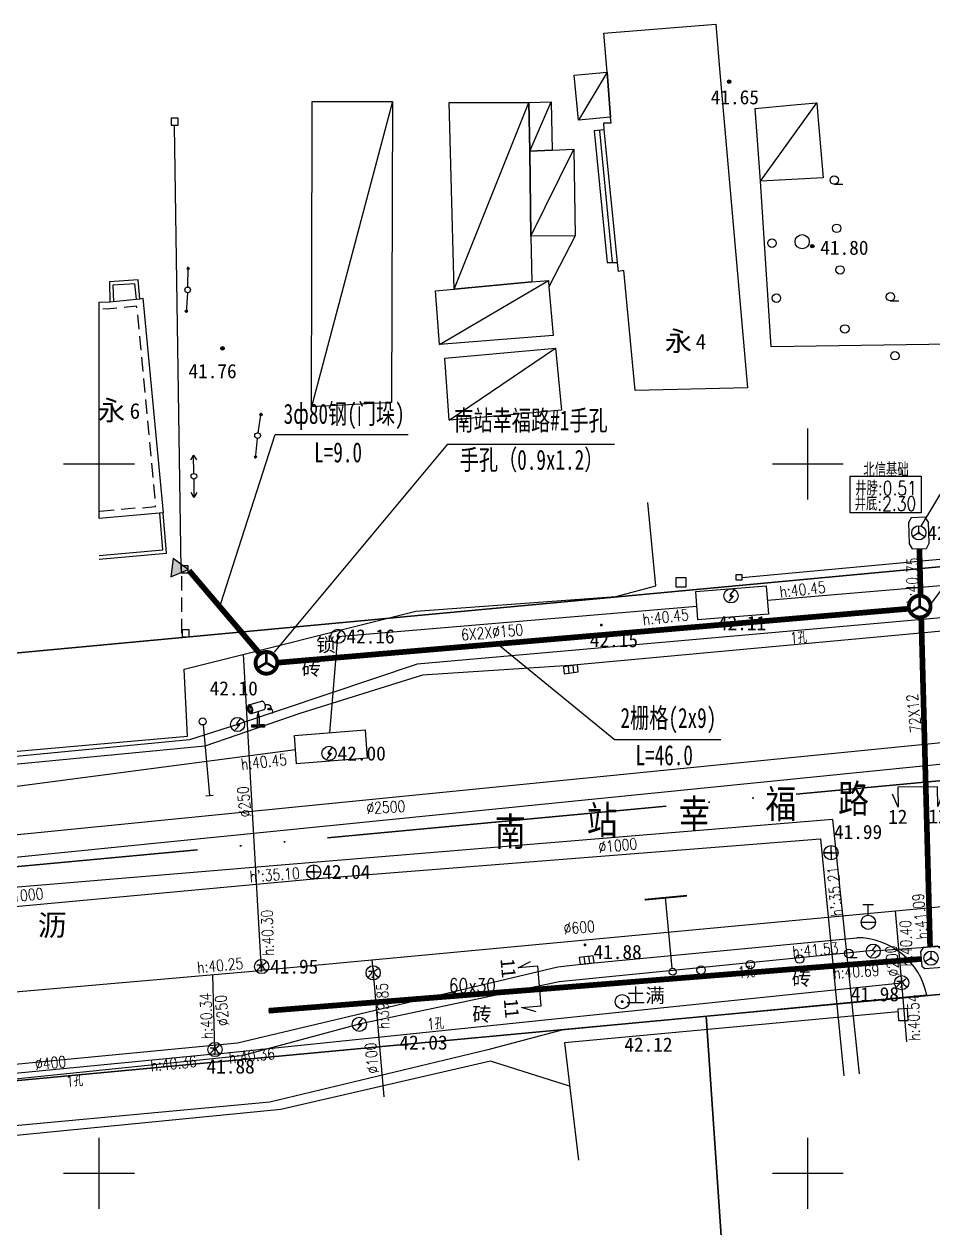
# Model space of a CAD drawing. Extents: x 501830 to 502977, y 299930 to 300245.
# Drawn here: x 501994.7 to 502058.8, y 300046.1 to 300131 of the extents above; entities that cross this region are included whole.
import ezdxf
from ezdxf.enums import TextEntityAlignment as Align
from ezdxf.lldxf.tags import DXFTag

# ---------------------------------------------------------------- set-up
doc = ezdxf.new("R2010")
doc.units = 0
for name, pattern in [('2312', [0.3, 0.2, -0.1]), ('24009', [0.3, 0.2, -0.1]), ('ACAD_ISO05W100', [33, 24, -3, 0, -3, 0, -3])]:
    doc.linetypes.add(name, pattern=pattern)
for name, color, linetype in [('BJ02', 7, 'Continuous'), ('BJ03', 7, 'Continuous'), ('BJ04', 7, 'Continuous'), ('BJ05', 7, 'Continuous'), ('BJ08', 7, 'Continuous'), ('BJ09', 7, 'Continuous'), ('BJ10', 7, 'Continuous'), ('BJ11', 7, 'Continuous'), ('TK', 7, 'Continuous'), ('上水井', 4, 'Continuous'), ('上水注记', 4, 'Continuous'), ('上水管线', 4, 'Continuous'), ('上水高程表', 4, 'Continuous'), ('信息管道', 13, 'Continuous'), ('新建北信', 13, 'Continuous'), ('新建北信--引上三角', 6, 'Continuous'), ('新建北信--引上标注', 1, 'Continuous'), ('污水井', 247, 'Continuous'), ('污水注记', 247, 'Continuous'), ('污水管线', 247, 'Continuous'), ('污水高程表', 247, 'Continuous'), ('电信井', 3, 'Continuous'), ('电信井（北信基础）', 3, 'Continuous'), ('电信断面图及编号', 3, 'Continuous'), ('电信注记', 3, 'Continuous'), ('电信管线', 3, 'Continuous'), ('电信高程表', 3, 'Continuous'), ('电力井', 1, 'Continuous'), ('电力注记', 1, 'Continuous'), ('电力管线', 1, 'Continuous'), ('电力高程表', 1, 'Continuous'), ('雨水注记', 34, 'Continuous'), ('雨水管线', 34, 'Continuous'), ('雨蓖子', 34, 'Continuous')]:
    doc.layers.add(name, color=color, linetype=linetype)
doc.layers.add('道路红线', color=11, linetype='Continuous', lineweight=30)
doc.styles.add('HZ', font='simplex.shx', dxfattribs={"bigfont": 'hztxt'})
doc.styles.add('HZTXT', font='romans', dxfattribs={"width": 0.7, "height": 4, "bigfont": 'HZTXT'})
doc.styles.get("Standard").update_dxf_attribs({"font": 'SIMFANG.TTF'})
doc.styles.add('粗等线', font='SIMHEI.TTF')
doc.linetypes.add('245', pattern='A,1e-05,-0.05,[133,bjxx.shx,S=0.05,R=0,X=-0.05,Y=0],-0.05,0.45,[135,bjxx.shx,S=0.05,R=0,X=0,Y=0],0.45', length=1.00001)
tags = doc.linetypes.add('DL', pattern='A,15,-4.925,[130,ltypeshp.shx,S=0.5,R=330,X=-0.15,Y=0.433],0,[130,ltypeshp.shx,S=0.4,R=90,X=0,Y=0],-0.15,[130,ltypeshp.shx,S=0.5,R=150,X=0,Y=-0.433],-4.925,15', length=40).pattern_tags.tags
tags[32:33] = [DXFTag(74, 4), DXFTag(75, 0), DXFTag(340, '0'), DXFTag(46, 1.0), DXFTag(50, 0.0), DXFTag(44, 0.0), DXFTag(45, 0.0)]
tags[30:31] = [DXFTag(74, 4), DXFTag(75, 0), DXFTag(340, '0'), DXFTag(46, 1.0), DXFTag(50, 0.0), DXFTag(44, 0.0), DXFTag(45, 0.0)]
tags[4:5] = [DXFTag(74, 4), DXFTag(75, 0), DXFTag(340, '0'), DXFTag(46, 1.0), DXFTag(50, 0.0), DXFTag(44, 0.0), DXFTag(45, 0.0)]
tags = doc.linetypes.add('DX', pattern='A,15,-5,[130,ltypeshp.shx,S=1,R=330,X=0,Y=0],-5,15', length=40).pattern_tags.tags
tags[16:17] = [DXFTag(74, 4), DXFTag(75, 0), DXFTag(340, '0'), DXFTag(46, 1.0), DXFTag(50, 0.0), DXFTag(44, 0.0), DXFTag(45, 0.0)]
tags[14:15] = [DXFTag(74, 4), DXFTag(75, 0), DXFTag(340, '0'), DXFTag(46, 1.0), DXFTag(50, 0.0), DXFTag(44, 0.0), DXFTag(45, 0.0)]
tags[4:5] = [DXFTag(74, 4), DXFTag(75, 0), DXFTag(340, '0'), DXFTag(46, 1.0), DXFTag(50, 0.0), DXFTag(44, 0.0), DXFTag(45, 0.0)]
tags = doc.linetypes.add('SS', pattern='A,15,-1.9,[130,ltypeshp.shx,S=1,R=330,X=0,Y=0],-1.2,[130,ltypeshp.shx,S=1,R=330,X=0,Y=0],-1.9,15', length=35).pattern_tags.tags
tags[24:25] = [DXFTag(74, 4), DXFTag(75, 0), DXFTag(340, '0'), DXFTag(46, 1.0), DXFTag(50, 0.0), DXFTag(44, 0.0), DXFTag(45, 0.0)]
tags[22:23] = [DXFTag(74, 4), DXFTag(75, 0), DXFTag(340, '0'), DXFTag(46, 1.0), DXFTag(50, 0.0), DXFTag(44, 0.0), DXFTag(45, 0.0)]
tags[4:5] = [DXFTag(74, 4), DXFTag(75, 0), DXFTag(340, '0'), DXFTag(46, 1.0), DXFTag(50, 0.0), DXFTag(44, 0.0), DXFTag(45, 0.0)]

# ---------------------------------------------------------------- blocks, each defined once
blk = doc.blocks.new('23701')
blk.add_lwpolyline([(0, 0), (1, 0), (1, 1), (0, 1)], close=True)
blk = doc.blocks.new('236')
blk.add_lwpolyline([(-0.5, -0.5), (0.5, -0.5), (0.5, 0.5), (-0.5, 0.5)], close=True)
blk = doc.blocks.new('831')
for radius in [0.25, 0.15, 0.05]:
    blk.add_circle((0, 0), radius)
blk = doc.blocks.new('582')
blk.add_circle((0, 0), 1)
blk = doc.blocks.new('9371')
blk.add_circle((0, 0), 0.6)
blk = doc.blocks.new('9372')
blk.add_line((-0.01, -0.59), (1.19, -0.59))
blk.add_circle((0, 0), 0.6)
blk = doc.blocks.new('GC200')
at = {"linetype": 'Continuous', "const_width": 0.2, "flags": 128}
blk.add_lwpolyline([(-0.1, 0, 1), (0.1, 0, 1)], format="xyb", close=True, dxfattribs=at)
blk = doc.blocks.new('通信井')
for q in [(-0.433, -0.25), (0, 0.5), (0.433, -0.25)]:
    blk.add_line((0, 0), q)
at = {"lineweight": -3}
blk.add_circle((0, 0), 0.5, dxfattribs=at)
blk = doc.blocks.new('污水井')
at = {"lineweight": -3}
for p, q in [((0, 0), (-0.5, 0)), ((-0.5, 0), (0.5, 0)), ((0, 0), (-0.473, 0)), ((0, 0), (0, 0.5)), ((0, 0), (0, 0.459)), ((0, 0), (0, -0.473)), ((0, 0), (0.483, 0)), ((0, 0), (0, -0.5))]:
    blk.add_line(p, q, dxfattribs=at)
blk.add_circle((0, 0), 0.5, dxfattribs=at)
blk = doc.blocks.new('电力井')
at = {"lineweight": -3}
for p, q in [((0.192, 0.395), (-0.079, 0.068)), ((-0.079, 0.068), (0.152, -0.017)), ((0.152, -0.017), (-0.164, -0.373))]:
    blk.add_line(p, q, dxfattribs=at)
blk.add_circle((0, 0), 0.5, dxfattribs=at)
blk = doc.blocks.new('上水井')
at = {"lineweight": -3}
for points in [[(-0.335, 0.112), (-0.093, 0.112), (-0.141, -0.082), (-0.335, -0.276)], [(0.295, 0.258), (0.053, 0.064), (0.15, -0.13), (0.343, -0.276)]]:
    blk.add_lwpolyline(points, dxfattribs=at)
at = {"flags": 128}
blk.add_lwpolyline([(0, 0.346), (0, -0.346), (-0.093, -0.302)], dxfattribs=at)
at = {"lineweight": -3}
blk.add_circle((0, 0), 0.5, dxfattribs=at)
blk = doc.blocks.new('MHST')
at = {"layer": 'BJ09'}
blk.add_line((-0.01, -0.59), (1.19, -0.59), dxfattribs=at)
blk.add_circle((0, 0), 0.6, dxfattribs=at)
blk = doc.blocks.new('mhs500')
at = {"layer": 'BJ09'}
blk.add_circle((0, 0), 0.3, dxfattribs=at)
blk = doc.blocks.new('探头')
at = {"lineweight": -3}
h = blk.add_hatch(color=256, dxfattribs=at)
h.paths.add_polyline_path([(-0.086, 0.079), (0.072, 0.079), (0.072, 0.683), (-0.086, 0.683)])
h.paths.add_polyline_path([(-0.007, 1.026), (-0.086, 0.683), (0.072, 0.683)])
h.paths.add_polyline_path([(0.072, 0.079), (-0.086, 0.079), (-0.086, -0.079), (0.072, -0.079)])
h = blk.add_hatch(color=256, dxfattribs=at)
h.paths.add_polyline_path([(-0.45, 0.079), (-0.45, -0.079), (-0.086, -0.079), (-0.086, 0.079)])
h.paths.add_polyline_path([(0.45, -0.079), (0.45, 0.079), (0.136, 0.079), (0.072, 0.079), (0.072, -0.079)])
for p, q in [((-0.66, 1.483), (0.243, 1.749)), ((0.265, 1.751), (0.232, 1.746)), ((0.3, 1.745), (0.265, 1.751)), ((0.335, 1.728), (0.3, 1.745)), ((0.37, 1.701), (0.335, 1.728)), ((0.402, 1.665), (0.37, 1.701)), ((-0.755, 1.324), (-0.758, 1.27)), ((-0.758, 1.27), (-0.755, 1.213)), ((-0.745, 1.373), (-0.755, 1.324)), ((-0.755, 1.213), (-0.745, 1.155)), ((-0.729, 1.415), (-0.745, 1.373)), ((-0.745, 1.155), (-0.729, 1.098)), ((-0.707, 1.448), (-0.729, 1.415)), ((-0.729, 1.098), (-0.707, 1.044)), ((-0.68, 1.473), (-0.707, 1.448)), ((-0.707, 1.044), (-0.681, 0.995)), ((-0.681, 0.995), (-0.65, 0.953)), ((-0.649, 1.486), (-0.68, 1.473)), ((-0.66, 1.344), (-0.668, 1.261)), ((-0.668, 1.261), (-0.655, 1.163)), ((-0.638, 1.39), (-0.66, 1.344)), ((-0.655, 1.163), (-0.619, 1.07)), ((-0.65, 0.953), (-0.617, 0.919)), ((-0.616, 1.489), (-0.649, 1.486)), ((-0.627, 1.399), (-0.638, 1.39)), ((-0.612, 1.396), (-0.627, 1.399)), ((-0.619, 1.07), (-0.573, 1.001)), ((-0.617, 0.919), (-0.582, 0.895)), ((-0.581, 1.481), (-0.616, 1.489)), ((-0.572, 1.366), (-0.612, 1.396)), ((-0.582, 0.895), (-0.546, 0.881)), ((-0.545, 1.461), (-0.581, 1.481)), ((-0.573, 1.001), (-0.532, 0.971)), ((-0.525, 1.298), (-0.572, 1.366)), ((-0.546, 0.881), (-0.512, 0.879)), ((-0.511, 1.432), (-0.545, 1.461)), ((-0.532, 0.971), (-0.517, 0.968)), ((-0.49, 1.205), (-0.525, 1.298)), ((-0.517, 0.968), (-0.506, 0.978)), ((-0.512, 0.879), (-0.48, 0.887)), ((-0.479, 1.394), (-0.511, 1.432)), ((-0.506, 0.978), (-0.485, 1.024)), ((-0.476, 1.106), (-0.49, 1.205)), ((-0.485, 1.024), (-0.476, 1.106)), ((-0.481, 0.886), (0.422, 1.152)), ((-0.48, 0.887), (-0.451, 0.906)), ((-0.45, 1.349), (-0.479, 1.394)), ((-0.451, 0.906), (-0.426, 0.935)), ((-0.426, 1.297), (-0.45, 1.349)), ((-0.407, 1.241), (-0.426, 1.297)), ((-0.426, 0.935), (-0.407, 0.973)), ((-0.393, 1.183), (-0.407, 1.241)), ((-0.407, 0.973), (-0.394, 1.018)), ((-0.394, 1.018), (-0.387, 1.07)), ((-0.387, 1.126), (-0.393, 1.183)), ((-0.387, 1.07), (-0.387, 1.126)), ((-0.007, 1.026), (-0.086, 0.683)), ((0.072, 0.683), (-0.007, 1.026)), ((0.383, 1.141), (0.415, 1.152)), ((0.432, 1.621), (0.402, 1.665)), ((0.415, 1.152), (0.443, 1.173)), ((0.457, 1.57), (0.432, 1.621)), ((0.443, 1.173), (0.466, 1.204)), ((0.478, 1.515), (0.457, 1.57)), ((0.466, 1.204), (0.484, 1.244)), ((0.492, 1.458), (0.478, 1.515)), ((0.484, 1.244), (0.496, 1.291)), ((0.5, 1.4), (0.492, 1.458)), ((0.496, 1.291), (0.502, 1.343)), ((0.502, 1.343), (0.5, 1.4)), ((-0.45, 0.079), (0.419, 0.079)), ((-0.45, -0.079), (-0.45, 0.079)), ((-0.086, 0.683), (0.072, 0.683)), ((-0.086, 0.683), (-0.086, -0.079)), ((0.072, 0.683), (0.072, -0.079)), ((0.45, 0.079), (0.136, 0.079)), ((0.45, 0.079), (0.45, -0.079)), ((0.45, 0.079), (0.45, -0.079)), ((0.45, -0.079), (-0.45, -0.079))]:
    blk.add_line(p, q, dxfattribs=at)
at = {"lineweight": -3, "extrusion": (0, 0, -1)}
for p, q in [((0.488, 1.477), (0.592, 1.505)), ((0.592, 1.505), (0.691, 1.517)), ((0.658, 1.182), (0.674, 1.212)), ((0.68, 1.156), (0.658, 1.182)), ((0.674, 1.212), (0.717, 1.239)), ((0.728, 1.137), (0.68, 1.156)), ((0.691, 1.517), (0.78, 1.496)), ((0.717, 1.239), (0.774, 1.256)), ((0.788, 1.13), (0.728, 1.137)), ((0.774, 1.256), (0.831, 1.257)), ((0.78, 1.496), (0.853, 1.426)), ((0.843, 1.139), (0.788, 1.13)), ((0.831, 1.257), (0.88, 1.242)), ((0.881, 1.167), (0.843, 1.139)), ((0.853, 1.426), (0.899, 1.318)), ((0.88, 1.242), (0.922, 1.212)), ((0.902, 1.209), (0.881, 1.167)), ((0.899, 1.318), (0.902, 1.209)), ((0.922, 1.212), (0.978, 1.127)), ((0.983, 0.936), (0.952, 0.846)), ((0.978, 1.127), (0.997, 1.029)), ((0.997, 1.029), (0.983, 0.936))]:
    blk.add_line(p, q, dxfattribs=at)
blk = doc.blocks.new('B552')
for p, q in [((0.984668, 0.518566), (-1.015332, 0.518566)), ((-1.015332, 0.518566), (-1.015332, -0.481434)), ((0.984668, -0.481434), (0.984668, 0.518566)), ((-1.015332, -0.481434), (0.984668, -0.481434))]:
    blk.add_line(p, q)
at = {"linetype": 'Continuous'}
for p, q in [((-0.348666, -0.481434), (-0.348666, 0.518566)), ((0.318001, -0.481434), (0.318001, 0.518566))]:
    blk.add_line(p, q, dxfattribs=at)
blk = doc.blocks.new('5323')
for p, q in [((-0.75, 2.5), (0.75, 2.5)), ((0, 1), (0, 2.5)), ((-0.99, 0), (0.99, 0))]:
    blk.add_line(p, q)
blk.add_circle((0, 0), 1)
blk = doc.blocks.new('acfgw')
at = {"color": 4}
for p, q in [((0, -5), (0, 5)), ((-5, 0), (5, 0))]:
    blk.add_line(p, q, dxfattribs=at)
blk = doc.blocks.new('A$C29CD5AE7')
at = {"linetype": 'Continuous'}
blk.add_hatch(color=6, dxfattribs=at).paths.add_polyline_path([(1.5, 0), (0.75, 1.299), (0, 0)])
at = {"color": 6, "linetype": 'Continuous'}
for p, q in [((0.75, 1.299), (0, 0)), ((1.5, 0), (0.75, 1.299)), ((0, 0), (1.5, 0))]:
    blk.add_line(p, q, dxfattribs=at)
blk = doc.blocks.new('renkong')
at = {"color": 7}
blk.add_wipeout([(63.99, 70.83), (63.91, 70.82), (63.83, 70.81), (63.75, 70.79), (63.66, 70.77), (63.59, 70.75), (63.51, 70.72), (63.43, 70.68), (63.36, 70.64), (63.29, 70.6), (63.22, 70.55), (63.16, 70.49), (63.1, 70.44), (63.04, 70.38), (62.99, 70.31), (62.94, 70.25), (62.89, 70.17), (62.85, 70.1), (62.82, 70.03), (62.79, 69.95), (62.76, 69.87), (62.74, 69.79), (62.73, 69.71), (62.71, 69.62), (62.71, 69.54), (62.71, 69.46), (62.71, 69.37), (62.73, 69.29), (62.74, 69.21), (62.76, 69.13), (62.79, 69.05), (62.82, 68.97), (62.85, 68.9), (62.89, 68.82), (62.94, 68.75), (62.99, 68.69), (63.04, 68.62), (63.1, 68.56), (63.16, 68.5), (63.22, 68.45), (63.29, 68.4), (63.36, 68.36), (63.43, 68.32), (63.51, 68.28), (63.59, 68.25), (63.67, 68.23), (63.75, 68.21), (63.83, 68.19), (63.91, 68.18), (63.99, 68.17), (64.08, 68.17), (64.16, 68.18), (64.24, 68.19), (64.32, 68.21), (64.41, 68.23), (64.48, 68.25), (64.56, 68.28), (64.64, 68.32), (64.71, 68.36), (64.78, 68.4), (64.85, 68.45), (64.91, 68.51), (64.97, 68.56), (65.03, 68.62), (65.08, 68.69), (65.13, 68.75), (65.18, 68.83), (65.22, 68.9), (65.25, 68.97), (65.28, 69.05), (65.31, 69.13), (65.33, 69.21), (65.35, 69.29), (65.36, 69.38), (65.36, 69.46), (65.36, 69.54), (65.36, 69.63), (65.34, 69.71), (65.33, 69.79), (65.31, 69.87), (65.28, 69.95), (65.25, 70.03), (65.22, 70.1), (65.18, 70.18), (65.13, 70.25), (65.08, 70.31), (65.03, 70.38), (64.97, 70.44), (64.91, 70.5), (64.85, 70.55), (64.78, 70.6), (64.71, 70.64), (64.64, 70.68), (64.56, 70.72), (64.48, 70.75), (64.4, 70.77), (64.32, 70.79), (64.24, 70.81), (64.16, 70.82), (64.08, 70.83)], dxfattribs=at)
at = {"color": 7, "const_width": 0.45}
blk.add_lwpolyline([(62.78, 69.5, 1), (65.3, 69.5, 1)], format="xyb", close=True, dxfattribs=at)
at = {"color": 7, "const_width": 0.3}
for points in [[(64.03, 70.76), (64.04, 69.5), (62.95, 68.85)], [(64.04, 69.5), (65.12, 68.86)]]:
    blk.add_lwpolyline(points, dxfattribs=at)

msp = doc.modelspace()

# ---------------------------------------------------------------- linework, layer by layer
at = {"layer": 'BJ02', "linetype": 'Continuous'}
msp.add_lwpolyline([(502037.824, 300105.179), (502037.012, 300113.635), (502036.635, 300113.565), (502036.566, 300114.194), (502035.643, 300123.56), (502035.609, 300124.049), (502036.123, 300124.049), (502036.089, 300124.433), (502035.85, 300127.614), (502035.611, 300130.374), (502043.499, 300131.004), (502043.773, 300127.858), (502045.753, 300105.355), (502037.824, 300105.179)], dxfattribs=at)
for points in [[(502033.518, 300127.404), (502035.85, 300127.614), (502036.089, 300124.433), (502033.825, 300124.224), (502033.518, 300127.404)], [(502014.978, 300104.021), (502015.03, 300124.153), (502015.031, 300125.551), (502020.69, 300125.551), (502020.624, 300104.327), (502014.978, 300104.021)], [(502024.703, 300125.481), (502025.389, 300125.481), (502028.544, 300125.482), (502030.327, 300125.482), (502030.395, 300122.057), (502030.462, 300116.046), (502030.529, 300112.83), (502025.042, 300112.306), (502024.703, 300125.481)], [(502030.327, 300125.482), (502031.905, 300125.517), (502031.973, 300122.127), (502030.395, 300122.057), (502030.327, 300125.482)], [(502046.275, 300125.063), (502049.259, 300125.342), (502050.631, 300125.447), (502050.7, 300124.539), (502051.076, 300120.171), (502046.651, 300119.926), (502046.275, 300125.063)], [(502030.395, 300122.057), (502031.973, 300122.127), (502033.482, 300122.197), (502033.583, 300116.081), (502030.462, 300116.046), (502030.395, 300122.057)], [(502023.738, 300112.201), (502025.042, 300112.306), (502030.529, 300112.83), (502031.696, 300112.935), (502031.73, 300112.481), (502032.037, 300109.056), (502024.011, 300108.426), (502023.738, 300112.201)], [(502000, 300096.143), (502000, 300111.406), (502000.759, 300111.43), (502002.885, 300111.64), (502003.091, 300111.675), (502004.526, 300096.54), (502000, 300096.143)], [(502024.388, 300107.448), (502032.209, 300108.147), (502032.619, 300103.779), (502028.812, 300103.429), (502024.696, 300103.079), (502024.388, 300107.448)]]:
    msp.add_lwpolyline(points, close=True, dxfattribs=at)
at = {"layer": 'BJ02', "linetype": 'Continuous', "flags": 128}
for points in [[(502035.85, 300127.614), (502033.825, 300124.224)], [(502020.69, 300125.551), (502014.978, 300104.021)], [(502025.042, 300112.306), (502030.327, 300125.482)], [(502030.395, 300122.057), (502031.905, 300125.517)], [(502046.651, 300119.926), (502050.631, 300125.447)], [(502005.794, 300092.591), (502005.324, 300123.838)], [(502035.643, 300123.56), (502034.923, 300123.49)], [(502034.923, 300123.49), (502035.846, 300114.194)], [(502035.3, 300123.49), (502036.189, 300114.229)], [(502030.462, 300116.046), (502033.482, 300122.197)], [(502064.895, 300108.5), (502047.403, 300108.254), (502046.651, 300119.926)], [(502033.583, 300116.081), (502031.73, 300112.481)], [(502035.846, 300114.194), (502036.566, 300114.194)], [(502002.885, 300111.64), (502002.748, 300112.968), (502000.725, 300112.828), (502000.759, 300111.43)], [(502002.636, 300111.614), (502002.524, 300112.702), (502000.981, 300112.595), (502001.009, 300111.436)], [(502024.011, 300108.426), (502031.696, 300112.935)], [(502000.016, 300110.906), (502000, 300110.906)], [(502001.263, 300110.977), (502000.792, 300110.931), (502000.266, 300110.914)], [(502002.653, 300111), (502002.642, 300111.114), (502001.761, 300111.027)], [(502002.7, 300110.502), (502002.794, 300109.506)], [(502002.842, 300109.009), (502002.936, 300108.013)], [(502024.696, 300103.079), (502032.209, 300108.147)], [(502002.983, 300107.515), (502003.078, 300106.52)], [(502003.125, 300106.022), (502003.219, 300105.026)], [(502003.266, 300104.529), (502003.361, 300103.533)], [(502003.408, 300103.035), (502003.502, 300102.04)], [(502003.549, 300101.542), (502003.644, 300100.547)], [(502003.691, 300100.049), (502003.785, 300099.053)], [(502003.833, 300098.555), (502003.927, 300097.56)], [(502003.053, 300096.913), (502003.981, 300096.994), (502003.974, 300097.062)], [(502000, 300093.282), (502004.765, 300093.709), (502004.526, 300096.54)], [(502000, 300093.533), (502004.495, 300093.936), (502004.277, 300096.519)], [(502001.06, 300096.738), (502000.064, 300096.651)], [(502002.555, 300096.869), (502001.558, 300096.782)]]:
    msp.add_lwpolyline(points, dxfattribs=at)
for points, elevation in [([(502045.347, 300091.999), (502060.067, 300093.354), (502070.77, 300094.35), (502081.875, 300094.776), (502106.92, 300097.235), (502132.265, 300102.143)], 42.121), ([(502039.27, 300091.405), (502038.719, 300097.272)], 41.983), ([(502040.702, 300092.003), (502041.402, 300092.003), (502041.402, 300091.303), (502040.702, 300091.303), (502040.702, 300092.003)], 42.138), ([(502044.952, 300092.196), (502045.347, 300092.196), (502045.347, 300091.802), (502044.952, 300091.802), (502044.952, 300092.196)], 42.121), ([(501963.043, 300076.992), (502006.232, 300080.818), (502006.011, 300085.533), (502006.011, 300085.533)], 41.983), ([(502056.363, 300061.376), (502032.829, 300059.2), (502033.829, 300050.918)], 42.07), ([(502056.354, 300061.575), (502056.388, 300060.771), (502057.074, 300060.771), (502057.04, 300061.61), (502056.354, 300061.575)], 42.07)]:
    msp.add_lwpolyline(points, dxfattribs=dict(at, elevation=elevation))
at = {"layer": 'BJ02', "linetype": '24009', "ltscale": 5, "flags": 128}
msp.add_lwpolyline([(502005.816, 300092.078), (502005.816, 300088.056)], dxfattribs=at)
at = {"layer": 'BJ02', "linetype": '245', "ltscale": 5, "flags": 128}
for points, elevation in [([(502036.463, 300090.643), (502039.27, 300091.405)], 41.983), ([(502006.011, 300085.533), (502022.339, 300089.624), (502036.463, 300090.643)], 41.983), ([(502033.198, 300056.139), (502027.619, 300057.894), (502012.831, 300054.483), (501993.448, 300052.58)], 42.07)]:
    msp.add_lwpolyline(points, dxfattribs=dict(at, elevation=elevation))
at = {"layer": 'BJ04', "linetype": 'Continuous', "flags": 128}
msp.add_lwpolyline([(502082.696, 300090.351), (502033.214, 300085.797), (502022.805, 300085.112), (502014.166, 300082.395), (502007.461, 300080.096), (501985.213, 300077.973), (501965.204, 300076.219)], dxfattribs=at)
at = {"layer": 'BJ04', "linetype": 'Continuous', "const_width": 0.125, "elevation": 42.855, "flags": 128}
msp.add_lwpolyline([(502038.496, 300069.281), (502041.469, 300069.562)], dxfattribs=at)
at = {"layer": 'BJ04', "linetype": 'Continuous', "ltscale": 5, "elevation": 42.855, "flags": 128}
msp.add_lwpolyline([(502040.438, 300064.453), (502039.968, 300069.431)], dxfattribs=at)
at = {"layer": 'BJ04', "linetype": 'Continuous', "elevation": 41.77, "flags": 128}
msp.add_lwpolyline([(501986.204, 300056.942), (502009.765, 300059.194), (502032.358, 300064.548), (502034.425, 300064.775), (502053.454, 300066.604)], dxfattribs=at)
at = {"layer": 'BJ04', "linetype": 'Continuous'}
msp.add_circle((502040.462, 300064.204, 42.855), 0.25, dxfattribs=at)
msp.add_arc((502053.429, 300061.535, 41.77), 5.069, 11.58731, 89.71588, dxfattribs=at)
at = {"layer": 'BJ05', "linetype": 'Continuous', "flags": 128}
for points in [[(502006.25, 300112.469), (502006.282, 300113.894)], [(502006.234, 300112.069), (502006.15, 300110.647)], [(502011.214, 300102.191), (502011.442, 300103.598)], [(502011.162, 300101.795), (502011.023, 300100.377)], [(502006.47, 300100.277), (502006.664, 300100.627), (502006.87, 300100.284)], [(502006.685, 300099.327), (502006.664, 300100.627)], [(502006.688, 300098.927), (502006.687, 300097.627)], [(502006.887, 300097.973), (502006.687, 300097.627), (502006.487, 300097.974)]]:
    msp.add_lwpolyline(points, dxfattribs=at)
at = {"layer": 'BJ05', "linetype": 'Continuous', "elevation": 42.138, "flags": 128}
msp.add_lwpolyline([(502007.334, 300081.598), (502007.79, 300076.63)], dxfattribs=at)
at = {"layer": 'BJ05', "linetype": 'Continuous', "elevation": 42.138}
msp.add_lwpolyline([(502007.541, 300076.607), (502008.039, 300076.653)], dxfattribs=at)
at = {"layer": 'BJ05', "linetype": 'Continuous'}
for centre, radius in [((502006.28, 300113.769), 0.0748), ((502006.246, 300112.269), 0.2), ((502006.246, 300112.269), 0.2), ((502006.157, 300110.772), 0.0748), ((502011.422, 300103.475), 0.0748), ((502011.182, 300101.994), 0.2), ((502011.182, 300101.994), 0.2), ((502011.035, 300100.501), 0.0748), ((502006.688, 300099.127), 0.2), ((502006.688, 300099.127), 0.2), ((502007.311, 300081.847, 42.138), 0.25)]:
    msp.add_circle(centre, radius, dxfattribs=at)
at = {"layer": 'BJ05'}
msp.add_circle((502007.311, 300081.847, 42.138), 0.25, dxfattribs=at)
at = {"layer": 'BJ11', "linetype": 'Continuous', "elevation": 41.879, "flags": 128}
msp.add_lwpolyline([(502058.395, 300062.553), (502032.656, 300060.073), (502027.34, 300058.682), (502012.046, 300055.019), (501986.691, 300052.655)], dxfattribs=at)
at = {"layer": '上水管线', "linetype": 'SS', "ltscale": 0.5, "flags": 128}
for points, elevation in [([(502011.465, 300064.302), (502010.178, 300086.577)], 41.963), ([(502011.465, 300064.302), (502060.197, 300068.868)], 41.963), ([(502056.158, 300068.489), (502056.615, 300063.428), (502056.953, 300059.257)], 41.963), ([(502019.248, 300065.031), (502019.338, 300064.128), (502020.077, 300055.388)], 41.963), ([(502011.372, 300064.267), (501982.455, 300061.759)], 41.963), ([(502008.172, 300058.719), (502008.021, 300063.977)], 41.893), ([(502008.126, 300058.395), (502056.615, 300063.428)], 41.893), ([(502008.126, 300058.395), (501985.326, 300056.195)], 41.893)]:
    msp.add_lwpolyline(points, dxfattribs=dict(at, elevation=elevation))
at = {"layer": '信息管道', "color": 40}
msp.add_line((502036.337, 300080.581), (502027.97, 300087.408, 46.605), dxfattribs=at)
at = {"layer": '信息管道', "color": 41}
msp.add_line((502036.337, 300080.581), (502043.854, 300080.581), dxfattribs=at)
at = {"layer": '新建北信', "color": 40}
msp.add_line((502071.294, 300117.772), (502057.971, 300095.62), dxfattribs=at)
at = {"layer": '新建北信', "color": 41}
msp.add_line((502024.573, 300101.39), (502036.369, 300101.39), dxfattribs=at)
at = {"layer": '新建北信', "color": 40, "linetype": '2312', "ltscale": 8, "const_width": 0.4, "elevation": 41.904}
for points in [[(502058.626, 300065.956), (502057.871, 300094.031)], [(502057.993, 300065.102), (502011.963, 300061.454)]]:
    msp.add_lwpolyline(points, dxfattribs=at)
at = {"layer": '新建北信', "linetype": 'Continuous', "const_width": 0.4, "flags": 128}
for points in [[(502006.343, 300092.485), (502011.461, 300086.48)], [(502012.637, 300085.991), (502057.051, 300089.785)]]:
    msp.add_lwpolyline(points, dxfattribs=at)
at = {"layer": '新建北信--引上标注', "color": 40}
msp.add_line((502008.564, 300090.096), (502012.431, 300102.071), dxfattribs=at)
at = {"layer": '新建北信--引上标注', "color": 41}
msp.add_line((502012.431, 300102.071), (502021.813, 300102.071), dxfattribs=at)
at = {"layer": '污水管线', "linetype": 'Continuous', "elevation": 42.001, "flags": 128}
for points in [[(502051.752, 300074.938), (502015.108, 300071.911), (501984.391, 300069.343)], [(502051.752, 300074.938), (502053.614, 300057.004)], [(502050.889, 300073.577), (502052.545, 300056.876)]]:
    msp.add_lwpolyline(points, dxfattribs=at)
at = {"layer": '污水管线', "linetype": 'Continuous', "flags": 128}
msp.add_lwpolyline([(501984.146, 300067.89), (502015.145, 300070.742), (502050.889, 300073.577)], dxfattribs=at)
at = {"layer": '电信井', "linetype": 'Continuous', "flags": 128}
msp.add_lwpolyline([(502058.29, 300096.238), (502057.29, 300096.209), (502057.114, 300095.874), (502057.159, 300094.375), (502057.371, 300094.016), (502058.371, 300094.045), (502058.554, 300094.406), (502058.509, 300095.905), (502058.29, 300096.238)], dxfattribs=at)
at = {"layer": '电信井（北信基础）', "linetype": 'Continuous', "elevation": 41.904, "flags": 128}
msp.add_lwpolyline([(502058.128, 300065.916), (502057.953, 300065.601), (502058.033, 300064.604), (502058.249, 300064.42), (502060.741, 300064.622), (502061.223, 300064.861), (502061.142, 300065.858), (502060.713, 300065.993), (502059.318, 300065.875), (502059.125, 300065.996), (502058.128, 300065.916)], dxfattribs=at)
at = {"layer": '电信断面图及编号', "elevation": 41.904}
msp.add_lwpolyline([(502059.549, 300076.858), (502059.169, 300075.851), (502059.15, 300077.245), (502056.352, 300077.203), (502056.371, 300075.813), (502055.982, 300076.709)], dxfattribs=at)
at = {"layer": '电信断面图及编号'}
msp.add_lwpolyline([(502030.826, 300061.378), (502029.795, 300061.686), (502031.184, 300061.804), (502030.944, 300064.592), (502029.559, 300064.474), (502030.425, 300064.926)], dxfattribs=at)
at = {"layer": '电信注记', "linetype": 'Continuous'}
msp.add_lwpolyline([(502052.993, 300099.128), (502058.006, 300099.128), (502058.006, 300096.556), (502052.993, 300096.556)], close=True, dxfattribs=at)
at = {"layer": '电信管线', "linetype": 'DX', "ltscale": 0.5, "elevation": 41.904, "flags": 128}
for points in [[(502058.626, 300065.956), (502057.871, 300094.031)], [(502057.993, 300065.102), (502011.963, 300061.454)]]:
    msp.add_lwpolyline(points, dxfattribs=at)
at = {"layer": '电力管线', "linetype": 'DL', "ltscale": 0.5, "flags": 128}
for points in [[(502047.152, 300090.4), (502085.46, 300093.633)], [(502016.851, 300087.842), (502042.17, 300089.979)], [(502016.27, 300081.045), (502016.851, 300087.842)], [(502013.858, 300079.848), (501967.94, 300073.799)], [(502067.518, 300066.537), (502054.605, 300065.658)], [(502054.619, 300065.708), (502032.459, 300063.494), (502018.348, 300060.5)], [(502018.356, 300060.496), (502010.08, 300058.265), (501985.815, 300055.778)]]:
    msp.add_lwpolyline(points, dxfattribs=at)
at = {"layer": '电力管线', "linetype": 'DL', "ltscale": 0.5, "elevation": 42.121}
msp.add_lwpolyline([(502042.248, 300089.008), (502042.088, 300091.002), (502047.071, 300091.404), (502047.232, 300089.41)], close=True, dxfattribs=at)
at = {"layer": '电力管线', "linetype": 'DL', "ltscale": 0.5, "elevation": 41.966, "flags": 128}
for points in [[(502080.163, 300090.972), (502022.448, 300085.872), (502009.77, 300081.629)], [(502009.77, 300081.629), (502006.383, 300080.542), (501979.445, 300077.965)]]:
    msp.add_lwpolyline(points, dxfattribs=at)
at = {"layer": '电力管线', "linetype": 'DL', "ltscale": 0.5}
msp.add_lwpolyline([(502013.938, 300078.851), (502013.778, 300080.844), (502018.761, 300081.246), (502018.922, 300079.253)], close=True, dxfattribs=at)
at = {"layer": '道路红线', "color": 40}
for p, q in [((501986.439, 300085.945), (502107.278, 300097.212)), ((501989.224, 300056.074), (502218.08, 300077.413)), ((502045.654, 300019.882), (502042.839, 300061.073))]:
    msp.add_line(p, q, dxfattribs=at)
at = {"layer": '道路红线', "color": 40, "linetype": 'ACAD_ISO05W100'}
msp.add_line((501950, 300067.482), (502216.687, 300092.348), dxfattribs=at)
at = {"layer": '雨水管线', "linetype": 'Continuous', "elevation": -0.083, "flags": 128}
msp.add_lwpolyline([(502076.657, 300082.054), (501986.201, 300073.051)], dxfattribs=at)
at = {"layer": '雨水管线', "linetype": 'Continuous', "flags": 128}
msp.add_lwpolyline([(501986.341, 300071.502), (502076.804, 300080.607)], dxfattribs=at)

# ---------------------------------------------------------------- block references
at = {"layer": 'BJ02', "linetype": 'Continuous', "xscale": 0.5, "yscale": 0.5, "zscale": 0.5}
for name, p in [('236', (502005.332, 300124.122)), ('23701', (502005.795, 300092.313)), ('23701', (502005.859, 300087.801))]:
    msp.add_blockref(name, p, dxfattribs=at)
at = {"layer": 'BJ03'}
msp.add_blockref('探头', (502011.229, 300081.525), dxfattribs=at)
at = {"layer": 'BJ05', "linetype": 'Continuous', "xscale": 0.5, "yscale": 0.5, "zscale": 0.5}
for p in [(502049.6, 300115.663), (502036.907, 300062.095)]:
    msp.add_blockref('582', p, dxfattribs=at)
at = {"layer": 'BJ08', "linetype": 'Continuous', "xscale": 0.5, "yscale": 0.5, "zscale": 0.5}
for name, p in [('831', (502044.455, 300126.95, 41.65)), ('831', (502050.317, 300115.348, 41.8)), ('831', (502008.711, 300108.145, 41.76)), ('GC200', (502057.83, 300095.14)), ('GC200', (502044.58, 300090.703, 42.121)), ('GC200', (502035.435, 300088.64, 42.157)), ('GC200', (502016.851, 300087.842, 42.167)), ('GC200', (502009.77, 300081.629, 42.107)), ('GC200', (502016.225, 300079.592, 42.005)), ('GC200', (502051.641, 300072.596, 42.001)), ('GC200', (502015.145, 300071.242, 42.051)), ('GC200', (502034.279, 300066.096, 41.894)), ('GC200', (502058.691, 300065.158, 41.904)), ('GC200', (502011.465, 300064.57, 41.963)), ('GC200', (502056.615, 300063.428, 41.99)), ('GC200', (502036.907, 300062.095, 42.128)), ('GC200', (502018.362, 300060.497, 42.044)), ('GC200', (502008.172, 300058.719, 41.893))]:
    msp.add_blockref(name, p, dxfattribs=at)
at = {"layer": 'BJ09', "linetype": 'Continuous', "xscale": 0.5, "yscale": 0.5, "zscale": 0.5}
for name, p in [('9372', (502051.869, 300120.011)), ('9371', (502052.035, 300116.606)), ('9371', (502047.473, 300115.558)), ('9371', (502052.274, 300113.671)), ('9371', (502047.781, 300111.679)), ('9372', (502055.824, 300111.787)), ('9371', (502052.616, 300109.512)), ('9371', (502056.148, 300107.626)), ('MHST', (502052.896, 300065.492, 42.503)), ('MHST', (502042.469, 300064.311, 42.852))]:
    msp.add_blockref(name, p, dxfattribs=at)
at = {"layer": 'BJ09', "linetype": 'Continuous', "rotation": 6.460289346403256}
for p in [(502045.945, 300064.705, 42.852), (502049.421, 300065.098, 42.852)]:
    msp.add_blockref('mhs500', p, dxfattribs=at)
at = {"layer": 'TK', "linetype": 'Continuous', "xscale": 0.5, "yscale": 0.5}
for p in [(502000, 300100), (502050, 300100), (502000, 300050), (502050, 300050)]:
    msp.add_blockref('acfgw', p, dxfattribs=at)
at = {"layer": '上水井', "linetype": 'Continuous', "xscale": 0.5, "yscale": 0.5, "zscale": 0.5}
msp.add_blockref('5323', (502054.264, 300067.69), dxfattribs=at)
at = {"layer": '上水井'}
for p in [(502011.465, 300064.57, 41.963), (502019.338, 300064.128, 41.958), (502056.615, 300063.428, 41.99), (502008.172, 300058.719, 41.893)]:
    msp.add_blockref('上水井', p, dxfattribs=at)
at = {"layer": '新建北信--引上三角', "color": 40, "xscale": 0.8799999999484753, "yscale": 0.8799999999668192, "zscale": 0.8800000000000001, "rotation": 142.9814184784894}
msp.add_blockref('A$C29CD5AE7', (502006.288, 300092.546), dxfattribs=at)
at = {"layer": '污水井'}
for p in [(502051.641, 300072.596, 42.001), (502015.145, 300071.242, 42.051)]:
    msp.add_blockref('污水井', p, dxfattribs=at)
at = {"layer": '电信井', "linetype": 'Continuous', "ltscale": 0.5}
for p in [(502057.83, 300095.14), (502058.691, 300065.158, 41.904)]:
    msp.add_blockref('通信井', p, dxfattribs=at)
at = {"layer": '电力井'}
for p in [(502044.58, 300090.703, 42.121), (502016.851, 300087.842, 42.167), (502009.77, 300081.629, 42.107), (502016.225, 300079.592, 42.005), (502054.612, 300065.651, 42.052), (502018.362, 300060.497, 42.044)]:
    msp.add_blockref('电力井', p, dxfattribs=at)
at = {"layer": '雨蓖子', "xscale": 0.4999999999958168, "zscale": 0.5, "rotation": 187.1403150707652}
for p, yscale in [((502033.272, 300085.526), 0.4999999999946221), ((502034.385, 300065.032, 41.77), 0.4999999999946212)]:
    msp.add_blockref('B552', p, dxfattribs=dict(at, yscale=yscale))

# ---------------------------------------------------------------- texts
at = {"layer": 'BJ02', "linetype": 'Continuous'}
for p in [(502041.831, 300108.663), (502001.841, 300103.775)]:
    msp.add_text('永', height=1.4, dxfattribs=at).set_placement(p, align=Align.MIDDLE_RIGHT)
for s, p in [('4', (502042.086, 300108.625)), ('6', (502002.154, 300103.734))]:
    msp.add_text(s, height=1.1, dxfattribs=at).set_placement(p, align=Align.MIDDLE_LEFT)
at = {"layer": 'BJ04', "linetype": 'Continuous'}
for s, height, p in [('砖', 1, (502014.969, 300085.6)), ('沥', 1.5, (501996.698, 300067.486)), ('砖', 1, (502049.545, 300063.743)), ('砖', 1, (502027.01, 300061.209))]:
    msp.add_text(s, height=height, dxfattribs=at).set_placement(p, align=Align.MIDDLE_CENTER)
at = {"layer": 'BJ05', "linetype": 'Continuous'}
for s, p in [('锁', (502016.002, 300087.262)), ('土满', (502038.54, 300062.528))]:
    msp.add_text(s, height=1, dxfattribs=at).set_placement(p, align=Align.MIDDLE_CENTER)
at = {"layer": 'BJ08', "linetype": 'Continuous'}
for s, p in [('41.65', (502043.149, 300125.349)), ('41.80', (502050.877, 300114.741)), ('41.76', (502006.305, 300106.042))]:
    msp.add_text(s, height=1, dxfattribs=at).set_placement(p)
for s, p in [('42.05', (502058.43, 300095.14)), ('42.11', (502043.658, 300088.78, 42.121)), ('42.16', (502017.451, 300087.842, 42.167)), ('42.15', (502034.621, 300087.583, 42.157)), ('42.10', (502007.799, 300084.176, 42.107)), ('42.00', (502016.825, 300079.592, 42.005)), ('41.99', (502051.843, 300074.059, 42.001)), ('42.04', (502015.745, 300071.242, 42.051)), ('41.88', (502034.879, 300065.596, 41.894)), ('41.95', (502012.065, 300064.57, 41.963)), ('41.98', (502053.031, 300062.618, 42.001)), ('42.03', (502021.186, 300059.212, 42.044)), ('42.12', (502037.053, 300059.066, 42.128)), ('41.88', (502007.58, 300057.526, 41.893))]:
    msp.add_text(s, height=1, dxfattribs=at).set_placement(p, align=Align.MIDDLE_LEFT)
at = {"layer": 'BJ10', "linetype": 'Continuous', "width": 0.8}
for s, p in [('路', (502053.224, 300076.442)), ('幸', (502041.99, 300075.385)), ('福', (502048.101, 300076.062)), ('站', (502035.497, 300074.938)), ('南', (502029.009, 300074.111))]:
    msp.add_text(s, height=2, dxfattribs=at).set_placement(p, align=Align.MIDDLE)
at = {"layer": '上水注记', "style": 'HZ', "width": 0.8}
for s, rotation, p in [('%%C250', 95.4509, (502010.735, 300075.131, -0.083)), ('%%c600', 4.99209, (502032.812, 300066.834, 41.963)), ('%%C200', 95.4509, (502056.457, 300063.901, -0.083)), ('%%C250', 95.4509, (502009.177, 300060.417)), ('%%C100', 95.4509, (502019.74, 300057.058)), ('%%C400', 4.99209, (501995.515, 300057.283))]:
    msp.add_text(s, height=0.8, rotation=rotation, dxfattribs=at).set_placement(p)
at = {"layer": '上水高程表', "style": 'HZ', "width": 0.8}
for s, rotation, p in [('h:40.30', 91.82681, (502012.339, 300065.323, -41.963)), ('h:40.40', 91.82681, (502057.384, 300064.588, -41.963)), ('h:40.25', 5.47215, (502006.956, 300064.099)), ('h:39.85', 91.82681, (502020.472, 300060.164, -83.856)), ('h:40.34', 91.82681, (502008.017, 300059.46, -41.963)), ('h:40.54', 91.82681, (502057.923, 300059.346, -41.963)), ('h:40.36', 5.47215, (502009.191, 300057.733)), ('h:40.36', 5.47215, (502003.669, 300057.18))]:
    msp.add_text(s, height=0.8, rotation=rotation, dxfattribs=at).set_placement(p)
at = {"layer": '新建北信', "color": 1, "char_height": 1.4175, "attachment_point": 1, "style": 'HZTXT'}
for s, insert in [('{\\fSimSun|b0|i0|c134|p2;南站幸福路#1手孔}', (502025.057, 300103.777)), ('{\\fSimSun|b0|i0|c134|p2;手孔（0.9x1.2）}', (502025.441, 300101)), ('{\\fSimSun|b0|i0|c134|p2;2栅格(2x9)}', (502036.785, 300082.806)), ('{\\fSimSun|b0|i0|c134|p2;L=46.0}', (502037.845, 300080.177))]:
    msp.add_mtext(s, dxfattribs=dict(at, insert=insert))
at = {"layer": '新建北信--引上标注', "color": 1, "char_height": 1.4175, "attachment_point": 1, "style": 'HZTXT'}
for s, insert in [('{\\fSimSun|b0|i0|c134|p2;3ф80钢(门垛)}', (502013.019, 300104.244)), ('{\\fSimSun|b0|i0|c134|p2;L=9.0}', (502015.175, 300101.527))]:
    msp.add_mtext(s, dxfattribs=dict(at, insert=insert))
at = {"layer": '污水注记', "style": 'HZ', "width": 0.8}
for p in [(502035.266, 300072.579, 41.596), (501993.37, 300069.064, 41.596)]:
    msp.add_text('%%c1000', height=0.8, rotation=5.39058, dxfattribs=at).set_placement(p)
at = {"layer": '污水高程表', "style": 'HZ', "width": 0.8}
for s, rotation, p in [("h':35.10", 4.00044, (502010.648, 300070.513)), ("h':35.21", 94.63099, (502052.44, 300068.122))]:
    msp.add_text(s, height=0.8, rotation=rotation, dxfattribs=at).set_placement(p)
at = {"layer": '电信断面图及编号', "style": '粗等线'}
for s, rotation, p in [('12', 1.03151, (502056.343, 300075.128, 41.904)), ('12', 1.03151, (502059.185, 300075.162, 41.904)), ('11', 275.08785, (502028.873, 300064.454)), ('11', 275.08785, (502029.108, 300061.622))]:
    msp.add_text(s, height=1, rotation=rotation, dxfattribs=at).set_placement(p, align=Align.MIDDLE)
at = {"layer": '电信注记', "style": 'HZ', "width": 0.8}
for s, p in [('北信基础', (502055.515, 300099.628)), ('井脖:0.51', (502055.511, 300098.332)), ('井底:2.30', (502055.475, 300097.251)), ('60x30', (502026.333, 300063.227, 41.77))]:
    msp.add_text(s, height=1, dxfattribs=at).set_placement(p, align=Align.MIDDLE)
msp.add_text('72X12', height=0.8, rotation=96.28568, dxfattribs=at).set_placement((502058.041, 300081.101, 82.697))
at = {"layer": '电信高程表', "style": 'HZ', "width": 0.8}
for s, rotation, p in [('h:40.75', 89.65493, (502057.763, 300090.133)), ('h:41.09', 95.87645, (502058.485, 300066.524)), ('h:40.69', 3.87012, (502051.819, 300063.702, 0.307))]:
    msp.add_text(s, height=0.8, rotation=rotation, dxfattribs=at).set_placement(p)
at = {"layer": '电力注记', "style": 'HZ', "width": 0.8}
for s, rotation, p in [('6X2X%%c150', 4.99209, (502025.579, 300087.542)), ('1孔', 2.6805, (502048.758, 300087.326)), ('1孔', 2.6805, (502045.073, 300063.759)), ('1孔', 2.6805, (502023.141, 300060.12, 42.199)), ('1孔', 2.6805, (501997.674, 300056.093))]:
    msp.add_text(s, height=0.8, rotation=rotation, dxfattribs=at).set_placement(p)
at = {"layer": '电力高程表', "style": 'HZ', "width": 0.8}
for s, rotation, p in [('h:40.45', 6.31837, (502048.052, 300090.575, 41.46)), ('h:40.45', 6.31837, (502038.397, 300088.632, 41.46)), ('h:40.45', 6.31837, (502010.047, 300078.425, 41.46)), ('h:41.53', 5.06765, (502048.94, 300065.196, 41.46))]:
    msp.add_text(s, height=0.8, rotation=rotation, dxfattribs=at).set_placement(p)
at = {"layer": '雨水注记', "style": 'HZ', "width": 0.8}
msp.add_text('%%c2500', height=0.8, rotation=3.30464, dxfattribs=at).set_placement((502018.882, 300075.322))

# ---------------------------------------------------------------- next in the draw order: block references
at = {"layer": '新建北信', "xscale": 0.6080249999649823, "yscale": 0.6080250000231899, "zscale": 0.6080249999999978}
for p in [(502018.955, 300047.685, 82.324), (501972.867, 300043.72, 82.324)]:
    msp.add_blockref('renkong', p, dxfattribs=at)

# ---------------------------------------------------------------- next in the draw order: linework, layer by layer
at = {"layer": '新建北信', "color": 40}
for p, q in [((502067.874, 300102.571), (502058.735, 300090.211)), ((502024.573, 300101.39), (502012.352, 300086.724))]:
    msp.add_line(p, q, dxfattribs=at)

doc.saveas('drawing.dxf')
